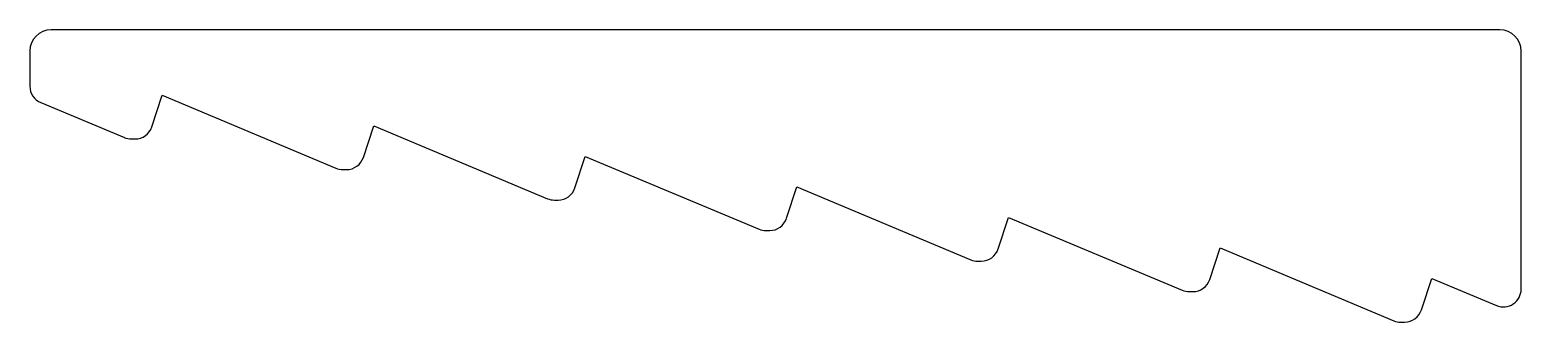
# Model space of a CAD drawing. Extents: x 235.9 to 256.9, y 747.7 to 751.8.
import ezdxf

# ---------------------------------------------------------------- set-up
doc = ezdxf.new("R2010")
doc.units = 0
doc.layers.add('KAL_N', color=7, linetype='CONTINUOUS')

msp = doc.modelspace()

# ---------------------------------------------------------------- linework, layer by layer
at = {"layer": 'KAL_N', "color": 0, "linetype": 'BYBLOCK'}
for p, q in [((256.634, 751.827), (236.234, 751.827)), ((235.934, 751.527), (235.934, 751.035)), ((256.934, 748.179), (256.934, 751.527)), ((236.087, 750.804), (237.265, 750.311)), ((237.651, 750.464), (237.797, 750.907)), ((237.797, 750.907), (240.244, 749.882)), ((240.631, 750.034), (240.777, 750.477)), ((240.777, 750.477), (243.224, 749.452)), ((237.361, 750.292), (237.414, 750.292)), ((243.61, 749.605), (243.756, 750.048)), ((243.756, 750.048), (246.203, 749.023)), ((240.341, 749.862), (240.393, 749.862)), ((246.59, 749.176), (246.736, 749.619)), ((246.736, 749.619), (249.183, 748.594)), ((243.32, 749.433), (243.373, 749.433)), ((249.569, 748.746), (249.715, 749.189)), ((249.715, 749.189), (252.162, 748.164)), ((246.3, 749.004), (246.352, 749.004)), ((252.549, 748.317), (252.694, 748.76)), ((252.694, 748.76), (255.141, 747.735)), ((249.279, 748.574), (249.332, 748.574)), ((255.528, 747.887), (255.674, 748.331)), ((255.674, 748.331), (256.587, 747.948)), ((252.259, 748.145), (252.311, 748.145)), ((255.238, 747.716), (255.291, 747.716))]:
    msp.add_line(p, q, dxfattribs=at)
for centre, radius, start, end in [((236.234, 751.527), 0.3, 90, 180), ((256.634, 751.527), 0.3, 360, 90), ((236.184, 751.035), 0.25, 180, 247.2715), ((237.414, 750.542), 0.25, 270, 341.8), ((237.361, 750.542), 0.25, 247.2715, 270), ((240.393, 750.112), 0.25, 270, 341.8), ((240.341, 750.112), 0.25, 247.2715, 270), ((243.373, 749.683), 0.25, 270, 341.8), ((243.32, 749.683), 0.25, 247.2715, 270), ((246.352, 749.254), 0.25, 270, 341.8), ((246.3, 749.254), 0.25, 247.2715, 270), ((249.332, 748.824), 0.25, 270, 341.8), ((249.279, 748.824), 0.25, 247.2715, 270), ((252.311, 748.395), 0.25, 270, 341.8), ((252.259, 748.395), 0.25, 247.2715, 270), ((256.684, 748.179), 0.25, 247.2715, 0), ((255.291, 747.966), 0.25, 270, 341.8), ((255.238, 747.966), 0.25, 247.2715, 270)]:
    msp.add_arc(centre, radius, start, end, dxfattribs=at)

doc.saveas('drawing.dxf')
